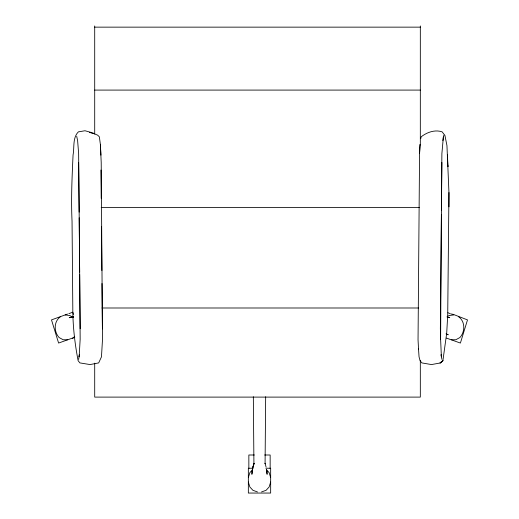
<?xml version="1.0" encoding="UTF-8"?>
<svg xmlns="http://www.w3.org/2000/svg" width="519" height="519" viewBox="0 0 519 519"><rect width="100%" height="100%" fill="white"/><g stroke="black" fill="none" stroke-linecap="round" stroke-linejoin="round"><path stroke-width="0.78" d="M441.384 214.418L440.618 339.199L441.377 356.845L441.124 354.639L441.883 359.323M441.41 210.383L441.883 153.637L443.369 136.977L442.895 140.681M100.946 155.155L100.368 144.353L99.356 136.821L97.663 135.167L93.997 133.636M265.663 396.75L265.079 463.824L265.079 463.272L266.098 467.132M441.883 162.46L440.359 328.722L440.618 339.199M420.831 138.476L421.169 136.821C426.819 132.332 434.941 129.374 442.136 131.858L444.926 135.44L446.956 145.644L448.948 192.517L447.715 315.208L446.703 333.133L442.895 360.705L440.618 362.911L431.484 364.565L421.843 362.911L420.066 360.705L419.054 356.845L418.548 349.397L418.042 339.75L419.56 153.637L420.066 144.542L419.56 153.637M253.337 396.75L253.921 463.824L253.921 463.272L252.396 469.338L251.89 474.301L252.396 470.993L251.89 472.095M443.408 138.748L443.829 135.167M78.641 359.323L79.401 354.639L79.148 356.845L80.16 339.199L79.692 274.473M252.396 469.338L254.018 463.603L252.902 467.132M248.342 477.61L249.86 472.647L252.396 469.89M270.659 482.021L269.14 486.984L266.098 490.293L261.531 491.947M72.297 338.648L74.665 336.442M60.626 316.59C53.671 321.248 53.691 331.673 59.108 337.545L63.162 339.75L67.73 339.75M447.209 316.59L449.24 315.487L453.807 314.936M68.845 313.658L72.803 312.179L73.516 314.495M67.528 314.053L51.498 319.899L58.602 343.059L74.775 337.266M73.309 337.817L74.704 337.408M73.309 316.59L69.254 317.693L73.056 317.005M73.367 317.018L71.791 317.141L73.309 317.031M94.705 27.144L420.325 27.144M94.705 90.085L420.325 90.085M448.987 206.854L448.948 192.517M101.186 207.418L419.514 207.418M101.996 307.994L418.703 307.994M70.772 317.141L72.297 317.141M451.271 339.75L455.838 339.75L459.892 337.545C465.309 331.673 465.329 321.248 458.374 316.59M254.368 455.001L248.848 455.001L248.848 468.605M264.632 455.001L270.152 455.001L270.152 468.605M253.123 468.235L248.342 468.235L248.342 493.05L270.659 493.05L270.659 468.235L265.877 468.235M65.193 314.936L69.76 315.487L72.465 316.96M447.462 317.278L449.746 317.693L447.041 316.96M450.849 313.924L453.301 314.384L467.502 319.899L460.398 343.059L446.424 338.083M94.62 133.513L89.547 132.41L94.114 133.513M91.065 132.41L84.98 130.756L78.382 131.858C72.413 137.82 74.522 147.428 73.056 155.019C72.057 177.05 70.993 199.14 72.044 221.191L72.803 307.767C72.738 325.556 74.755 343.241 78.129 360.705L79.907 362.911L90.053 364.565L98.675 362.911L101.471 356.845L102.483 339.75L101.211 162.46L100.368 144.353M257.469 491.947L252.902 490.293L249.86 486.984L248.342 482.021M447.936 312.749L450.122 313.632M446.048 333.84L448.228 334.787L446.807 334.126M266.604 469.89L269.14 472.647L270.659 477.61M267.11 472.095L266.604 470.993L267.11 474.301L266.604 469.338M76.695 136.27L77.623 140.681L78.641 153.637L80.16 328.722M78.641 162.46L79.148 212.128M447.936 165.73L447.968 166.599L447.43 154.941M100.946 170.031L101.205 198.401M101.465 226.771L101.867 270.542M101.984 283.51L102.399 328.903M79.199 217.792L79.666 272.04M420.325 25.95L420.325 144.859M420.325 360.543L420.325 397.106L94.705 397.106L94.705 363.164M418.548 348.573L418.548 349.397M94.705 25.95L94.705 134.084M442.895 360.705L440.106 362.911L442.895 360.705"/></g></svg>
